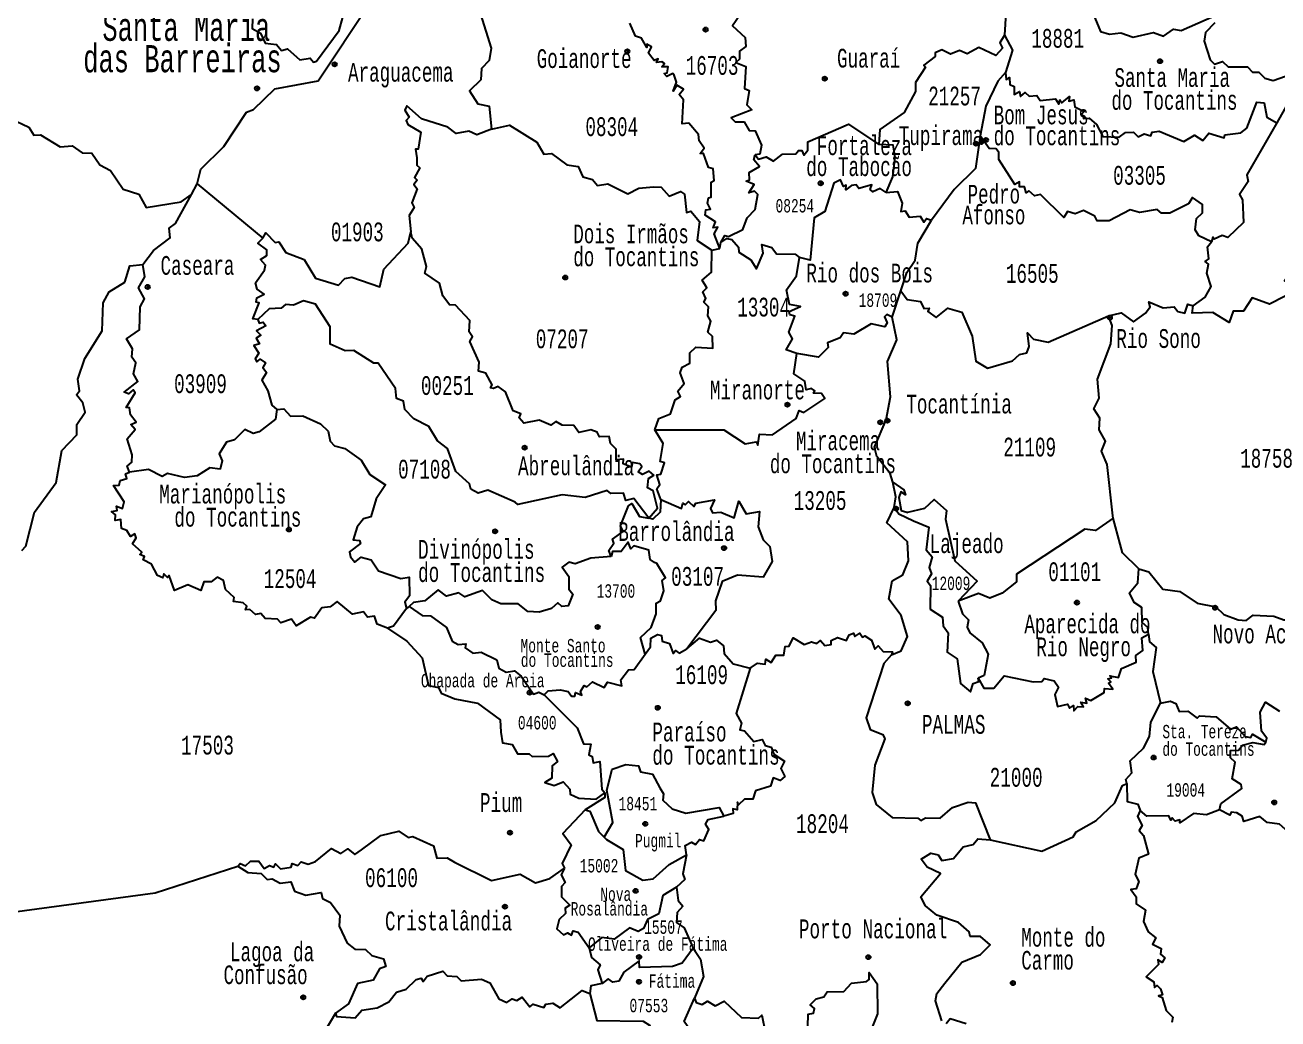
# Model space of a CAD drawing. Header units: millimetres. Extents: x 9851 to 10267, y 23387 to 23778.
# Drawn here: x 10088.58 to 10115.32, y 23616.4 to 23637.59 of the extents above; entities that cross this region are included whole.
import ezdxf
from ezdxf.enums import TextEntityAlignment as Align

# ---------------------------------------------------------------- set-up
doc = ezdxf.new("R2010")
doc.units = ezdxf.units.MM
doc.layers.add('3', color=7, linetype='Continuous')
doc.styles.add('MONOTXT', font='MONOTXT', dxfattribs={"height": 0.2})

# ---------------------------------------------------------------- blocks, each defined once
blk = doc.blocks.new('SEDE')
at = {"layer": '3', "color": 7, "linetype": 'Continuous'}
blk.add_circle((0, 0), 0.00451, dxfattribs=at)

msp = doc.modelspace()

# ---------------------------------------------------------------- linework, layer by layer
at = {"color": 7, "linetype": 'Continuous'}
for p, q in [((10116.031, 23636.821), (10115.296, 23635.506)), ((10092.13, 23633.983), (10092.25, 23634.208)), ((10092.25, 23634.208), (10093.655, 23633.05)), ((10103.408, 23632.83), (10103.428, 23632.959)), ((10103.237, 23632.796), (10103.408, 23632.83)), ((10107.085, 23631.367), (10107.273, 23631.926)), ((10096.775, 23625.193), (10096.72, 23625.148))]:
    msp.add_line(p, q, dxfattribs=at)
for points in [[(10097.875, 23638.37), (10098.302, 23637.824), (10098.525, 23637.104), (10098.484, 23636.836), (10098.322, 23636.672), (10098.309, 23636.427), (10098.067, 23636.19), (10098.243, 23635.916), (10098.484, 23635.864), (10098.535, 23635.372)], [(10104.382, 23638.447), (10104.278, 23638.221), (10104.13, 23638.148), (10103.988, 23637.875), (10103.833, 23637.809), (10103.679, 23637.577), (10103.951, 23637.33), (10103.963, 23637.14), (10103.825, 23637.04), (10103.825, 23636.866), (10103.752, 23636.799), (10103.965, 23636.713), (10103.932, 23636.243), (10104.033, 23636.201), (10103.985, 23635.896), (10104.094, 23635.788), (10103.653, 23635.615), (10103.734, 23635.529), (10103.927, 23635.528), (10104.032, 23635.345), (10104.163, 23635.337), (10104.299, 23635.03), (10104.264, 23634.838), (10104.161, 23634.824)], [(10109.459, 23638.433), (10109.524, 23638.084), (10109.486, 23637.383)], [(10092.25, 23634.208), (10092.331, 23634.523), (10092.82, 23635.002), (10093.306, 23635.735), (10093.456, 23635.796), (10093.913, 23636.232), (10094.832, 23636.402), (10095.939, 23638.059)], [(10093.437, 23637.729), (10093.427, 23637.525), (10093.606, 23637.425), (10093.702, 23637.206), (10093.945, 23637.177), (10094.053, 23637.054), (10094.179, 23637.087), (10094.441, 23636.85), (10094.665, 23636.892), (10094.733, 23636.804), (10094.798, 23636.825), (10095.283, 23637.478), (10095.36, 23637.762)], [(10111.341, 23637.923), (10111.533, 23637.459), (10111.722, 23637.403), (10111.968, 23637.431), (10112.229, 23637.338), (10112.662, 23637.437), (10112.877, 23637.357), (10113.094, 23637.506), (10113.252, 23637.478), (10113.967, 23637.792)], [(10103.408, 23632.83), (10103.29, 23633.14), (10103.366, 23633.285), (10103.267, 23633.271), (10103.314, 23633.395), (10103.094, 23633.538), (10103.108, 23633.652), (10103.207, 23633.668), (10103.146, 23633.799), (10103.165, 23633.913), (10103.227, 23633.921), (10103.223, 23634.245), (10103.288, 23634.28), (10103.269, 23634.529), (10103.164, 23634.56), (10103.062, 23634.852), (10102.991, 23634.854), (10103.071, 23634.967), (10102.97, 23635.126), (10102.956, 23635.26), (10102.748, 23635.501), (10102.603, 23635.485), (10102.63, 23636.001), (10102.541, 23636.115), (10102.631, 23636.231), (10102.49, 23636.31), (10102.41, 23636.184), (10102.487, 23636.374), (10102.436, 23636.524), (10102.403, 23636.564), (10102.275, 23636.496), (10102.221, 23636.561), (10102.287, 23636.577), (10102.303, 23636.704), (10102.171, 23636.705), (10102.229, 23636.776), (10102.173, 23636.812), (10102.059, 23636.794), (10102.089, 23636.878), (10102.004, 23636.839), (10101.886, 23636.992), (10101.953, 23637.129), (10101.851, 23637.187), (10101.848, 23637.116), (10101.737, 23637.314), (10101.606, 23637.356), (10101.488, 23637.637)], [(10113.974, 23637.642), (10113.777, 23637.436), (10113.745, 23637.249), (10113.871, 23636.854), (10113.966, 23636.764), (10114.139, 23636.817), (10114.255, 23636.707), (10114.669, 23636.703), (10114.779, 23636.588), (10114.913, 23636.591), (10115.038, 23636.463), (10115.221, 23636.415), (10115.483, 23636.504)], [(10109.486, 23637.383), (10109.384, 23637.218), (10109.445, 23637.102), (10109.3, 23636.943), (10108.936, 23637.115), (10108.686, 23636.981), (10108.526, 23637.05), (10108.333, 23636.971), (10108.148, 23637.066), (10108.001, 23637.006), (10108.008, 23636.928), (10107.761, 23636.741), (10107.799, 23636.696), (10107.582, 23636.37), (10107.587, 23636.181), (10107.344, 23635.733), (10106.821, 23635.365), (10106.8, 23635.045)], [(10109.486, 23637.383), (10109.655, 23637.06), (10109.507, 23636.58)], [(10109.507, 23636.58), (10109.345, 23636.397), (10109.083, 23635.868), (10108.967, 23635.23)], [(10109.507, 23636.58), (10109.517, 23636.431), (10109.589, 23636.476), (10109.595, 23636.33), (10109.69, 23636.282), (10109.692, 23636.113), (10109.801, 23636.176), (10109.827, 23636.072), (10109.922, 23636.156), (10110.012, 23636.081), (10110.177, 23636.095), (10110.245, 23635.989), (10110.571, 23636.019), (10110.647, 23635.905), (10110.663, 23636.001), (10110.705, 23635.936), (10110.875, 23636.07), (10110.86, 23635.972), (10110.961, 23635.998), (10110.982, 23635.853), (10111.182, 23635.749), (10111.118, 23635.687), (10111.195, 23635.654), (10111.173, 23635.604), (10111.293, 23635.61), (10111.448, 23635.474), (10111.586, 23635.221), (10111.935, 23635.202), (10112.064, 23635.306), (10112.238, 23635.307), (10112.339, 23635.21), (10112.468, 23635.275), (10112.61, 23635.234), (10112.633, 23635.307), (10112.782, 23635.335), (10113.312, 23635.11), (10113.538, 23635.243), (10113.717, 23635.132), (10113.846, 23635.288), (10114.175, 23635.193), (10114.187, 23635.251), (10114.526, 23635.296), (10114.655, 23635.397), (10114.872, 23635.952), (10115.028, 23635.934), (10115.082, 23635.629), (10115.296, 23635.506)], [(10098.535, 23635.372), (10098.223, 23635.257), (10098.049, 23635.333), (10097.78, 23635.284), (10097.604, 23635.419), (10097.038, 23635.598), (10096.727, 23635.869), (10096.683, 23635.783), (10096.776, 23635.628), (10096.712, 23635.559), (10096.752, 23635.471), (10097.027, 23635.311), (10096.969, 23634.95), (10096.914, 23634.945), (10096.938, 23634.763), (10096.94, 23634.604), (10097.005, 23634.551), (10096.893, 23634.346), (10096.952, 23634.288), (10096.88, 23634.195), (10096.95, 23634.103), (10096.835, 23633.803), (10096.888, 23633.702), (10096.776, 23633.535), (10096.812, 23633.187)], [(10088.272, 23635.603), (10088.658, 23635.419), (10088.769, 23635.246), (10088.909, 23635.253), (10089.327, 23635.001), (10089.588, 23635.022), (10089.799, 23634.873), (10090.004, 23634.86), (10090.175, 23634.613), (10090.405, 23634.495), (10090.676, 23634.095), (10091.005, 23633.987), (10091.167, 23633.705), (10091.909, 23633.822), (10092.13, 23633.983)], [(10098.535, 23635.372), (10098.919, 23635.46), (10099.502, 23635.1), (10099.652, 23634.839), (10099.814, 23634.854), (10100.14, 23634.615), (10100.387, 23634.58), (10100.484, 23634.355), (10100.692, 23634.301), (10100.794, 23634.171), (10101.021, 23634.208), (10101.448, 23633.995), (10101.677, 23634.118), (10101.993, 23634.143), (10102.154, 23634.136), (10102.329, 23633.944), (10102.572, 23634.046), (10102.655, 23633.986), (10102.698, 23633.6), (10102.793, 23633.627), (10102.976, 23633.403), (10102.925, 23633), (10103.237, 23632.796)], [(10104.161, 23634.824), (10104.237, 23634.737), (10104.397, 23634.782), (10104.555, 23634.693), (10104.744, 23634.838), (10105.028, 23634.847), (10105.088, 23634.918), (10105.16, 23634.921), (10105.2, 23634.819), (10105.285, 23634.928), (10105.289, 23635.106), (10106.156, 23635.478), (10106.8, 23635.045)], [(10115.296, 23635.506), (10114.66, 23634.403), (10114.683, 23634.261), (10114.502, 23633.978), (10114.564, 23633.864), (10114.582, 23633.385), (10114.253, 23633.061), (10114.13, 23633.104), (10113.962, 23633.025), (10113.928, 23633.072), (10113.903, 23632.969)], [(10108.967, 23635.23), (10108.867, 23634.534), (10108.413, 23634.086), (10107.927, 23633.435)], [(10113.903, 23632.969), (10113.631, 23633.099), (10113.554, 23633.226), (10113.583, 23633.467), (10113.709, 23633.589), (10113.708, 23633.77), (10113.5, 23633.918), (10113.41, 23633.779), (10113.011, 23633.584), (10112.833, 23633.581), (10112.745, 23633.662), (10112.363, 23633.6), (10112.163, 23633.655), (10111.717, 23633.42), (10111.459, 23633.422), (10111.412, 23633.518), (10111.17, 23633.641), (10110.991, 23633.572), (10110.832, 23633.618), (10110.75, 23633.491), (10110.254, 23633.981), (10110.122, 23633.949), (10110.007, 23634.062), (10109.949, 23634.013), (10109.91, 23634.146), (10109.808, 23634.146), (10109.801, 23634.248), (10109.705, 23634.192), (10109.36, 23634.725), (10109.366, 23634.879), (10109.304, 23634.953), (10109.157, 23634.964), (10108.967, 23635.23)], [(10103.428, 23632.959), (10103.516, 23633.107), (10103.594, 23633.083), (10103.899, 23633.237), (10103.99, 23633.483), (10104.166, 23633.659), (10104.217, 23633.984), (10104.149, 23634.05), (10104.029, 23634.015), (10104.138, 23634.191), (10103.971, 23634.265), (10104.042, 23634.293), (10104.034, 23634.45), (10104.252, 23634.579), (10104.132, 23634.722), (10104.161, 23634.824)], [(10106.96, 23634.025), (10107.104, 23634.359), (10107.154, 23634.775), (10107.105, 23635.034), (10106.8, 23635.045)], [(10106.96, 23634.025), (10106.831, 23634.112), (10106.677, 23634.04), (10106.615, 23634.091), (10106.65, 23634.19), (10106.376, 23634.11), (10106.316, 23634.184), (10106.216, 23634.175), (10106.096, 23634.078), (10106.103, 23634.178), (10106.051, 23634.153), (10105.985, 23634.297), (10105.839, 23634.225), (10105.649, 23633.618), (10105.423, 23633.48), (10105.334, 23632.583), (10105.106, 23632.639)], [(10106.96, 23634.025), (10107.197, 23634.045), (10107.3, 23633.795), (10107.275, 23633.616), (10107.363, 23633.632), (10107.452, 23633.496), (10107.685, 23633.516), (10107.766, 23633.392), (10107.818, 23633.466), (10107.927, 23633.435)], [(10091.095, 23632.488), (10091.322, 23632.788), (10091.68, 23633.058), (10091.656, 23633.261), (10091.787, 23633.359), (10092.13, 23633.983)], [(10107.273, 23631.926), (10107.403, 23632.319), (10107.578, 23632.581), (10107.632, 23632.943), (10107.927, 23633.435)], [(10093.546, 23631.315), (10093.438, 23631.328), (10093.578, 23631.67), (10093.51, 23631.682), (10093.526, 23631.777), (10093.686, 23631.853), (10093.532, 23631.96), (10093.5, 23632.1), (10093.693, 23632.368), (10093.708, 23632.475), (10093.603, 23632.592), (10093.737, 23632.681), (10093.74, 23632.8), (10093.55, 23632.941), (10093.655, 23633.05)], [(10093.655, 23633.05), (10093.716, 23633.161), (10093.919, 23632.96), (10093.999, 23632.973), (10094.143, 23632.746), (10094.537, 23632.594), (10094.776, 23632.197), (10095.269, 23632.049), (10095.402, 23632.19), (10095.554, 23632.215), (10096.155, 23632.013), (10096.238, 23632.389), (10096.754, 23632.941), (10096.812, 23633.187)], [(10101.892, 23627.077), (10102.075, 23627.289), (10101.984, 23627.66), (10101.863, 23627.727), (10101.887, 23627.924), (10102, 23627.995), (10101.899, 23628.076), (10101.758, 23628.011), (10101.664, 23628.062), (10101.742, 23628.181), (10101.703, 23628.236), (10101.546, 23628.262), (10101.521, 23628.168), (10101.346, 23628.233), (10101.354, 23628.333), (10101.197, 23628.324), (10101.194, 23628.548), (10101.078, 23628.668), (10101.043, 23628.82), (10100.843, 23628.81), (10100.792, 23628.909), (10100.652, 23628.959), (10100.397, 23628.906), (10100.294, 23629.055), (10100.044, 23629.06), (10099.91, 23629.141), (10099.803, 23629.059), (10099.553, 23629.164), (10099.222, 23629.1), (10099.123, 23629.22), (10099.162, 23629.304), (10098.995, 23629.363), (10098.832, 23629.773), (10098.68, 23629.882), (10098.578, 23629.84), (10098.516, 23629.856), (10098.548, 23629.923), (10098.417, 23630.168), (10098.257, 23630.212), (10098.273, 23630.408), (10098.071, 23630.843), (10098.127, 23630.944), (10098.059, 23631.053), (10098.072, 23631.29), (10097.768, 23631.621), (10097.64, 23631.631), (10097.499, 23631.818), (10097.425, 23632.088), (10097.113, 23632.305), (10097.149, 23632.445), (10097.048, 23632.813), (10096.842, 23633.051), (10096.812, 23633.187)], [(10103.428, 23632.959), (10103.56, 23633.043), (10103.667, 23633.018), (10103.81, 23632.858), (10103.817, 23632.75), (10104.07, 23632.584), (10104.191, 23632.392), (10104.335, 23632.728), (10104.302, 23632.914), (10104.515, 23632.852), (10104.618, 23632.712), (10105.017, 23632.705), (10105.106, 23632.639)], [(10113.512, 23631.607), (10113.765, 23631.79), (10113.892, 23632.015), (10113.802, 23632.301), (10113.839, 23632.495), (10113.767, 23632.553), (10113.849, 23632.608), (10113.818, 23632.863), (10113.903, 23632.969)], [(10102.019, 23628.963), (10102.108, 23629.2), (10102.353, 23629.3), (10102.457, 23629.603), (10102.57, 23629.669), (10102.511, 23629.787), (10102.647, 23629.949), (10102.56, 23630.178), (10102.607, 23630.297), (10102.769, 23630.386), (10102.768, 23630.604), (10102.895, 23630.723), (10103.262, 23630.702), (10103.252, 23630.955), (10103.153, 23631.042), (10103.214, 23631.277), (10103.151, 23631.391), (10103.168, 23631.585), (10103.064, 23631.686), (10103.108, 23631.761), (10103.049, 23631.905), (10103.13, 23631.991), (10103.033, 23632.151), (10103.229, 23632.322), (10103.237, 23632.796)], [(10088.508, 23626.385), (10088.595, 23626.478), (10088.778, 23627.208), (10089.247, 23627.841), (10089.367, 23628.522), (10089.683, 23628.854), (10089.683, 23629.072), (10089.861, 23629.34), (10089.815, 23629.536), (10089.677, 23629.71), (10089.742, 23629.794), (10089.703, 23630.043), (10089.855, 23630.481), (10090.228, 23631.07), (10090.25, 23631.668), (10090.378, 23631.902), (10090.707, 23632.109), (10090.816, 23632.456), (10091.095, 23632.488)], [(10090.808, 23628.056), (10090.762, 23628.184), (10090.858, 23628.274), (10090.865, 23628.427), (10090.762, 23628.766), (10090.929, 23628.97), (10090.838, 23629.073), (10090.953, 23629.123), (10090.828, 23629.28), (10090.807, 23629.432), (10090.74, 23629.441), (10090.933, 23629.749), (10090.888, 23629.813), (10090.79, 23629.726), (10090.694, 23629.762), (10090.984, 23629.991), (10090.896, 23630.153), (10090.941, 23630.391), (10090.862, 23630.512), (10090.873, 23630.692), (10090.743, 23630.9), (10091.024, 23631.094), (10091.036, 23631.585), (10091.132, 23631.755), (10091.003, 23631.991), (10091.134, 23632.226), (10091.095, 23632.488)], [(10105.053, 23630.591), (10104.827, 23630.669), (10104.957, 23630.905), (10104.882, 23631.044), (10105.006, 23631.385), (10104.904, 23631.411), (10104.889, 23631.487), (10105.132, 23631.595), (10104.895, 23631.638), (10104.833, 23631.948), (10105.042, 23632.245), (10105.106, 23632.639)], [(10117.292, 23631.917), (10117.134, 23631.937), (10117.18, 23632.086), (10117.006, 23632.155), (10116.922, 23632.299), (10116.423, 23632.471), (10116.217, 23632.305), (10116.092, 23632.358), (10115.786, 23632.164), (10115.549, 23632.245), (10115.462, 23632.141), (10115.578, 23632.047), (10115.587, 23631.93), (10115.463, 23631.803), (10115.137, 23631.641), (10114.771, 23631.777), (10114.583, 23631.491), (10114.364, 23631.494), (10114.277, 23631.248), (10113.929, 23631.461), (10113.492, 23631.447), (10113.512, 23631.607)], [(10107.273, 23631.926), (10107.405, 23631.744), (10107.695, 23631.701), (10107.76, 23631.552), (10107.876, 23631.555), (10107.845, 23631.485), (10108.025, 23631.356), (10108.274, 23631.555), (10108.573, 23631.468), (10108.792, 23630.962), (10108.875, 23630.426), (10109.122, 23630.275), (10109.655, 23630.431), (10109.805, 23630.568), (10109.963, 23630.606), (10110.012, 23630.738), (10109.972, 23631.03), (10110.1, 23630.898), (10110.413, 23630.833), (10111.705, 23631.395)], [(10101.892, 23627.077), (10101.576, 23627.5), (10101.399, 23627.457), (10101.352, 23627.613), (10101.079, 23627.606), (10101.003, 23627.669), (10100.535, 23627.516), (10100.04, 23627.574), (10099.096, 23627.365), (10099.043, 23627.42), (10098.456, 23627.674), (10098.251, 23627.611), (10098.097, 23627.698), (10098.064, 23627.807), (10097.771, 23628.074), (10097.599, 23628.562), (10097.38, 23628.73), (10097.195, 23629.031), (10096.879, 23629.199), (10096.683, 23629.395), (10096.657, 23629.572), (10096.507, 23629.63), (10096.489, 23629.844), (10096.117, 23630.383), (10096.024, 23630.38), (10095.595, 23630.655), (10095.414, 23630.649), (10095.094, 23630.785), (10095.09, 23631.155), (10094.778, 23631.642), (10094.526, 23631.716), (10094.31, 23631.619), (10094.14, 23631.638), (10094.043, 23631.558), (10093.787, 23631.544), (10093.546, 23631.315)], [(10111.705, 23631.395), (10111.977, 23631.458), (10112.235, 23631.266), (10112.497, 23631.451), (10112.59, 23631.586), (10112.567, 23631.688), (10112.872, 23631.56), (10113.105, 23631.584), (10113.184, 23631.485), (10113.333, 23631.448), (10113.398, 23631.643), (10113.512, 23631.607)], [(10107.085, 23631.367), (10106.972, 23631.419), (10106.926, 23631.373), (10106.982, 23631.246), (10106.927, 23631.156), (10106.638, 23631.223), (10106.267, 23631.002), (10106.051, 23631.027), (10105.975, 23630.923), (10105.709, 23630.819), (10105.722, 23630.719), (10105.517, 23630.512), (10105.053, 23630.591)], [(10107.101, 23627.842), (10107.041, 23628.031), (10106.756, 23628.392), (10106.71, 23628.593), (10106.957, 23629.176), (10107.048, 23629.666), (10106.986, 23630.42), (10107.183, 23630.878), (10107.085, 23631.367)], [(10111.803, 23627.078), (10111.795, 23627.13), (10111.674, 23628.225), (10111.557, 23628.508), (10111.642, 23628.717), (10111.502, 23628.964), (10111.519, 23629.209), (10111.391, 23629.408), (10111.507, 23629.634), (10111.471, 23630.04), (10111.757, 23630.797), (10111.78, 23631.189), (10111.705, 23631.395)], [(10093.546, 23631.315), (10093.575, 23631.233), (10093.66, 23631.257), (10093.716, 23631.177), (10093.52, 23631.072), (10093.611, 23630.979), (10093.511, 23630.916), (10093.586, 23630.793), (10093.465, 23630.757), (10093.57, 23630.598), (10093.49, 23630.477), (10093.525, 23630.413), (10093.597, 23630.47), (10093.714, 23630.389), (10093.655, 23630.292), (10093.731, 23630.186), (10093.631, 23630.019), (10093.764, 23629.795), (10093.847, 23629.489), (10093.952, 23629.397)], [(10102.019, 23628.963), (10103.494, 23628.964), (10103.947, 23628.664), (10104.182, 23628.703), (10104.222, 23628.634), (10104.258, 23628.87), (10104.536, 23628.858), (10105.037, 23629.203), (10105.101, 23629.375), (10105.204, 23629.334), (10105.65, 23629.63), (10105.578, 23629.739), (10105.408, 23629.745), (10105.436, 23629.794), (10105.362, 23629.843), (10105.251, 23629.812), (10105.223, 23629.999), (10104.99, 23630.159), (10105.053, 23630.591)], [(10093.952, 23629.397), (10093.923, 23629.189), (10093.579, 23628.919), (10093.447, 23628.882), (10093.267, 23628.971), (10093.053, 23628.75), (10092.882, 23628.695), (10092.726, 23628.448), (10092.786, 23628.301), (10092.747, 23628.125), (10092.522, 23628.153), (10092.254, 23627.981), (10091.985, 23627.946), (10091.623, 23628.029), (10091.503, 23627.968), (10091.215, 23628.115), (10090.808, 23628.056)], [(10093.952, 23629.397), (10094.1, 23629.409), (10094.246, 23629.253), (10094.508, 23629.258), (10094.885, 23629.086), (10095.047, 23628.93), (10095.09, 23628.721), (10095.184, 23628.619), (10095.408, 23628.563), (10095.752, 23628.312), (10095.939, 23628.007), (10096.272, 23627.787), (10096.073, 23627.487), (10095.962, 23627.107), (10095.805, 23627.066), (10095.669, 23626.893), (10095.582, 23626.615), (10095.72, 23626.601), (10095.736, 23626.536), (10095.506, 23626.362), (10095.525, 23626.252), (10095.616, 23626.141), (10095.755, 23626.247), (10095.97, 23626.191), (10096.123, 23625.951), (10096.602, 23625.787), (10096.775, 23625.82), (10096.786, 23625.423), (10096.684, 23625.285), (10096.72, 23625.148)], [(10102.15, 23627.477), (10102.066, 23627.705), (10102.13, 23627.796), (10102.062, 23627.999), (10102.152, 23628.014), (10102.226, 23628.255), (10102.136, 23628.288), (10102.196, 23628.673), (10102.019, 23628.963)], [(10096.312, 23624.728), (10096.096, 23624.816), (10096.035, 23624.989), (10095.885, 23624.966), (10095.802, 23625.079), (10095.568, 23625.026), (10095.243, 23625.302), (10095.093, 23625.186), (10094.915, 23625.163), (10094.756, 23624.947), (10094.673, 23624.965), (10094.365, 23624.782), (10094.263, 23624.92), (10094.039, 23624.846), (10093.964, 23624.92), (10093.707, 23624.936), (10093.61, 23625.045), (10093.496, 23625.02), (10093.38, 23625.127), (10093.282, 23625.121), (10093.314, 23625.201), (10093.234, 23625.271), (10093.025, 23625.297), (10093.041, 23625.386), (10092.855, 23625.557), (10092.816, 23625.745), (10092.679, 23625.816), (10092.553, 23625.721), (10092.394, 23625.721), (10092.334, 23625.532), (10092.054, 23625.652), (10091.767, 23625.535), (10091.656, 23625.857), (10091.619, 23625.812), (10091.544, 23625.889), (10091.519, 23625.801), (10091.408, 23625.853), (10091.275, 23626.095), (10091.102, 23626.185), (10091.129, 23626.257), (10091.029, 23626.3), (10091.073, 23626.353), (10090.874, 23626.533), (10090.953, 23626.661), (10090.92, 23626.742), (10090.833, 23626.686), (10090.752, 23626.814), (10090.637, 23626.856), (10090.626, 23627.048), (10090.5, 23627.027), (10090.509, 23627.149), (10090.426, 23627.216), (10090.542, 23627.239), (10090.531, 23627.334), (10090.662, 23627.286), (10090.692, 23627.428), (10090.464, 23627.772), (10090.59, 23627.784), (10090.612, 23627.884), (10090.751, 23627.925), (10090.726, 23628.022), (10090.808, 23628.056)], [(10107.127, 23627.307), (10107.162, 23627.53), (10107.101, 23627.842)], [(10107.101, 23627.842), (10107.339, 23627.683), (10107.37, 23627.577), (10107.273, 23627.642), (10107.23, 23627.519), (10107.282, 23627.242), (10107.398, 23627.206), (10107.414, 23627.201), (10107.422, 23627.203), (10107.785, 23627.289), (10107.98, 23627.473), (10108.244, 23627.243), (10108.227, 23627.058), (10108.423, 23626.168), (10108.899, 23625.734), (10108.494, 23625.304)], [(10101.088, 23626.261), (10101.04, 23626.387), (10101.144, 23626.545), (10101.119, 23626.626), (10101.347, 23626.796), (10101.285, 23626.913), (10101.459, 23627.343), (10101.532, 23627.391), (10101.694, 23627.113), (10101.892, 23627.077)], [(10102.15, 23627.477), (10102.137, 23627.208), (10101.981, 23627.057), (10101.892, 23627.077)], [(10102.15, 23627.477), (10102.587, 23627.284), (10102.618, 23627.395), (10102.67, 23627.361), (10102.739, 23627.431), (10102.852, 23627.323), (10102.896, 23627.396), (10103.292, 23627.468), (10103.209, 23627.282), (10103.255, 23627.19), (10103.431, 23627.206), (10103.716, 23627.083), (10103.814, 23627.439), (10103.974, 23627.173), (10104.253, 23627.216), (10104.23, 23626.893), (10104.336, 23626.616), (10104.476, 23626.47), (10104.523, 23626.151), (10104.333, 23625.82), (10103.787, 23625.859), (10103.458, 23625.727), (10103.318, 23625.317), (10103.324, 23625.104), (10102.703, 23624.293)], [(10107.075, 23624.161), (10107.28, 23624.245), (10107.412, 23624.551), (10107.277, 23625.004), (10107.013, 23625.352), (10107.085, 23625.737), (10107.317, 23625.871), (10107.433, 23626.169), (10107.413, 23626.573), (10106.975, 23626.98), (10107.127, 23627.307)], [(10107.127, 23627.307), (10107.229, 23627.17), (10107.545, 23627.017), (10107.867, 23626.887), (10107.811, 23626.401), (10107.944, 23626.252), (10107.874, 23626.025), (10107.923, 23625.887), (10107.837, 23625.731), (10107.906, 23625.64), (10107.896, 23625.134), (10108.164, 23624.965), (10108.172, 23624.78), (10108.283, 23624.63), (10108.262, 23624.222), (10108.472, 23624.078), (10108.542, 23623.547), (10108.758, 23623.373), (10108.814, 23623.549), (10108.939, 23623.594), (10108.924, 23623.665)], [(10111.803, 23627.078), (10111.428, 23626.814), (10111.201, 23626.843), (10109.742, 23625.88), (10109.742, 23625.722), (10109.436, 23625.475), (10109.17, 23625.372), (10108.926, 23625.471), (10108.494, 23625.304)], [(10112.35, 23625.999), (10112, 23626.337), (10111.803, 23627.078)], [(10101.817, 23624.175), (10101.716, 23624.534), (10101.942, 23624.743), (10102.049, 23625.038), (10102.047, 23625.267), (10102.142, 23625.312), (10102.211, 23625.527), (10102.175, 23625.744), (10102.247, 23625.806), (10102.065, 23626.11), (10102.014, 23626.133), (10101.92, 23626.197), (10101.893, 23626.395), (10101.574, 23626.486), (10101.508, 23626.423), (10101.452, 23626.564), (10101.301, 23626.369), (10101.117, 23626.369), (10101.088, 23626.261)], [(10101.088, 23626.261), (10100.652, 23626.223), (10100.321, 23626.106), (10100.189, 23626.135), (10100.045, 23626.035), (10100.186, 23625.833), (10100.188, 23625.562), (10100.273, 23625.454), (10100.168, 23625.207), (10100.036, 23625.19), (10099.949, 23625.269), (10099.818, 23625.148), (10099.553, 23625.075), (10099.31, 23625.087), (10099.107, 23625.248), (10098.731, 23625.25), (10098.544, 23625.332), (10098.34, 23625.537), (10097.963, 23625.398), (10097.838, 23625.481), (10097.574, 23625.411), (10097.396, 23625.546), (10097.111, 23625.315), (10096.867, 23625.278), (10096.775, 23625.193)], [(10112.559, 23624.601), (10112.54, 23624.745), (10112.424, 23624.852), (10112.416, 23625.174), (10112.25, 23625.279), (10112.149, 23625.482), (10112.33, 23625.701), (10112.35, 23625.999)], [(10112.35, 23625.999), (10112.568, 23625.929), (10112.866, 23625.562), (10113.224, 23625.513), (10113.598, 23625.266), (10113.997, 23625.185), (10114.163, 23625.025), (10114.469, 23624.91), (10114.64, 23624.895), (10114.789, 23625.008), (10115.232, 23624.985), (10115.445, 23624.907), (10115.782, 23624.907), (10115.933, 23624.98), (10115.958, 23624.877), (10116.273, 23624.756), (10116.63, 23624.392), (10116.94, 23624.31), (10117.056, 23624.419), (10117.679, 23624.402), (10117.784, 23624.3), (10118.06, 23624.232), (10118.225, 23624.398), (10118.726, 23624.585)], [(10096.775, 23625.193), (10097.054, 23625.001), (10097.23, 23624.996), (10097.572, 23624.748), (10097.699, 23624.452), (10097.827, 23624.379), (10097.985, 23624.395), (10097.971, 23624.309), (10098.138, 23624.199), (10098.318, 23624.219), (10098.649, 23624.055), (10098.694, 23623.874), (10098.847, 23623.79), (10099.024, 23623.824), (10099.168, 23623.71), (10099.43, 23623.32), (10099.543, 23623.368), (10099.661, 23623.307)], [(10108.494, 23625.304), (10108.591, 23625.037), (10108.719, 23624.91), (10108.689, 23624.753), (10108.745, 23624.633), (10109.008, 23624.415), (10109.136, 23624.178), (10109.05, 23623.723), (10108.924, 23623.665)], [(10096.72, 23625.148), (10096.441, 23624.773), (10096.312, 23624.728)], [(10096.312, 23624.728), (10096.728, 23624.45), (10097.054, 23624.096), (10097.192, 23623.509), (10097.401, 23623.466), (10097.46, 23623.347), (10097.755, 23623.22), (10098.235, 23623.129), (10098.719, 23622.775), (10098.734, 23622.51), (10098.768, 23622.288), (10098.977, 23622.251), (10099.088, 23622.052), (10099.337, 23622.05), (10099.4, 23621.99), (10099.755, 23621.999), (10099.853, 23622.059), (10099.945, 23621.888), (10099.827, 23621.792), (10099.824, 23621.533), (10099.675, 23621.44), (10099.874, 23621.373), (10100.062, 23621.454), (10100.206, 23621.293), (10100.213, 23621.191), (10100.399, 23621.104), (10100.772, 23621.085), (10100.955, 23621.215)], [(10101.817, 23624.175), (10101.931, 23624.335), (10101.934, 23624.52), (10102.079, 23624.595), (10102.16, 23624.572), (10102.178, 23624.45), (10102.334, 23624.405), (10102.412, 23624.188), (10102.46, 23624.254), (10102.542, 23624.198), (10102.703, 23624.293)], [(10102.703, 23624.293), (10102.977, 23624.516), (10103.208, 23624.433), (10103.34, 23624.473), (10103.487, 23624.353), (10103.503, 23624.189), (10103.69, 23623.968), (10104.054, 23623.876)], [(10104.054, 23623.876), (10104.209, 23623.984), (10104.379, 23623.966), (10104.393, 23624.066), (10104.505, 23624.001), (10104.604, 23624.155), (10104.774, 23624.153), (10104.803, 23624.342), (10104.886, 23624.345), (10104.972, 23624.524), (10105.209, 23624.379), (10105.367, 23624.442), (10105.48, 23624.403), (10105.558, 23624.471), (10105.65, 23624.358), (10105.782, 23624.383), (10105.782, 23624.47), (10105.921, 23624.529), (10106.112, 23624.467), (10106.17, 23624.591), (10106.259, 23624.623), (10106.29, 23624.555), (10106.397, 23624.622), (10106.453, 23624.536), (10106.503, 23624.568), (10106.644, 23624.477), (10106.716, 23624.281), (10106.788, 23624.354), (10106.894, 23624.236), (10107.097, 23624.225), (10107.075, 23624.161)], [(10108.924, 23623.665), (10109.041, 23623.449), (10109.257, 23623.451), (10109.474, 23623.711), (10110.094, 23623.585), (10110.279, 23623.591), (10110.333, 23623.655), (10110.546, 23623.606), (10110.638, 23623.474), (10110.56, 23623.319), (10110.612, 23623.057), (10110.826, 23623.113), (10110.874, 23623.027), (10110.956, 23623.08), (10110.966, 23622.969), (10111.048, 23623.061), (10111.172, 23623.054), (10111.116, 23623.149), (10111.239, 23623.132), (10111.215, 23623.235), (10111.327, 23623.189), (10111.613, 23623.355), (10111.619, 23623.445), (10111.793, 23623.427), (10111.706, 23623.56), (10111.757, 23623.587), (10111.693, 23623.649), (10111.765, 23623.668), (10111.73, 23623.717), (10111.921, 23623.678), (10111.985, 23623.872), (10112.295, 23624.009), (10112.286, 23624.145), (10112.437, 23624.257), (10112.415, 23624.524), (10112.559, 23624.601)], [(10112.559, 23624.601), (10112.582, 23624.437), (10112.72, 23624.316), (10112.652, 23623.806), (10112.815, 23623.132)], [(10099.661, 23623.307), (10099.747, 23623.392), (10100.004, 23623.413), (10100.17, 23623.38), (10100.245, 23623.279), (10100.313, 23623.281), (10100.328, 23623.355), (10100.46, 23623.299), (10100.434, 23623.383), (10100.516, 23623.506), (10100.572, 23623.481), (10100.692, 23623.589), (10100.939, 23623.463), (10101.01, 23623.58), (10101.317, 23623.499), (10101.292, 23623.626), (10101.462, 23623.839), (10101.58, 23623.848), (10101.817, 23624.175)], [(10107.075, 23624.161), (10106.906, 23623.979), (10106.529, 23622.817), (10106.618, 23622.567), (10106.886, 23622.461), (10106.93, 23622.368), (10106.718, 23621.809), (10106.663, 23621.224), (10106.746, 23620.969), (10107.085, 23620.693), (10107.635, 23620.679), (10107.699, 23620.627), (10107.801, 23620.688), (10108.111, 23620.681), (10108.376, 23620.907), (10108.706, 23621.02), (10108.866, 23621.006), (10109.176, 23620.213)], [(10104.054, 23623.876), (10103.757, 23622.912), (10103.871, 23622.701), (10103.834, 23622.56), (10103.933, 23622.544), (10104.137, 23622.311), (10104.312, 23622.356), (10104.375, 23622.231), (10104.507, 23622.192), (10104.562, 23622.041), (10104.787, 23621.892), (10104.713, 23621.737), (10104.799, 23621.568), (10104.698, 23621.483), (10104.546, 23621.538), (10104.487, 23621.362), (10104.167, 23621.26), (10104.111, 23621.082), (10103.937, 23621.082), (10103.807, 23620.965), (10103.784, 23621.022), (10103.777, 23620.853), (10103.684, 23620.875), (10103.695, 23620.781), (10103.497, 23620.719)], [(10099.661, 23623.307), (10100.365, 23622.604), (10100.502, 23622.263), (10100.656, 23622.258), (10100.616, 23622.027), (10100.687, 23621.991), (10100.702, 23621.858), (10100.847, 23621.89), (10100.887, 23621.298), (10100.955, 23621.215)], [(10112.092, 23621.418), (10112.076, 23621.503), (10112.205, 23621.642), (10112.17, 23621.902), (10112.453, 23622.168), (10112.579, 23622.419), (10112.606, 23622.724), (10112.815, 23623.132)], [(10112.815, 23623.132), (10113.025, 23623.172), (10113.142, 23623.122), (10113.213, 23622.951), (10113.395, 23622.958), (10113.6, 23622.811), (10113.643, 23622.862), (10114.005, 23622.838), (10114.308, 23622.579), (10114.435, 23622.627), (10114.618, 23622.421), (10114.742, 23622.397), (10114.774, 23622.468), (10115.061, 23622.299)], [(10115.061, 23622.299), (10115.082, 23622.381), (10114.97, 23622.532), (10114.944, 23622.939), (10115.056, 23623.155), (10115.352, 23622.96)], [(10114.076, 23620.857), (10114.099, 23620.987), (10114.552, 23621.308), (10114.538, 23621.398), (10114.347, 23621.519), (10114.41, 23621.875), (10114.309, 23621.965), (10114.308, 23622.119), (10114.478, 23622.131), (10114.562, 23622.233), (10114.782, 23622.295), (10115.03, 23622.252), (10115.061, 23622.299)], [(10100.94, 23620.274), (10101.125, 23620.586), (10100.999, 23621.276), (10101.111, 23621.726), (10101.405, 23621.82), (10101.671, 23621.793), (10101.715, 23621.665), (10101.97, 23621.615), (10102.125, 23621.325), (10102.208, 23621.196), (10102.193, 23621.063), (10102.392, 23620.879), (10102.681, 23620.786), (10103.394, 23620.903), (10103.497, 23620.719)], [(10100.955, 23621.215), (10100.952, 23621.119), (10100.533, 23620.859)], [(10109.176, 23620.213), (10110.283, 23619.975), (10110.952, 23620.279), (10111.016, 23620.386), (10111.444, 23620.628), (10111.839, 23621.004), (10112.004, 23621.372), (10112.092, 23621.418)], [(10112.092, 23621.418), (10112.104, 23621.03), (10112.333, 23620.98), (10112.378, 23620.842)], [(10100.533, 23620.859), (10100.057, 23620.349), (10100.236, 23620.112), (10100.042, 23619.711), (10100.093, 23619.614)], [(10100.533, 23620.859), (10100.635, 23620.829), (10100.819, 23620.391), (10100.94, 23620.274)], [(10102.698, 23619.896), (10102.666, 23620.096), (10102.804, 23620.165), (10102.891, 23620.119), (10102.971, 23620.221), (10103.067, 23620.196), (10103.176, 23620.439), (10103.103, 23620.551), (10103.161, 23620.65), (10103.497, 23620.719)], [(10112.378, 23620.842), (10112.326, 23620.711), (10112.423, 23620.519), (10112.36, 23620.413), (10112.449, 23620.31), (10112.556, 23619.908), (10112.352, 23619.827), (10112.27, 23619.474), (10112.351, 23619.327), (10112.292, 23619.171), (10112.182, 23619.154), (10112.295, 23618.997), (10112.293, 23618.851), (10112.497, 23618.714), (10112.45, 23618.477), (10112.551, 23618.251), (10112.713, 23618.128), (10112.641, 23617.991), (10112.83, 23617.898), (10112.814, 23617.776), (10112.906, 23617.702), (10112.852, 23617.6), (10112.76, 23617.657), (10112.773, 23617.557), (10112.509, 23617.293), (10112.67, 23617.184), (10112.684, 23617.068), (10112.742, 23617.106), (10112.811, 23617.037), (10112.86, 23616.909), (10112.774, 23616.886), (10112.853, 23616.85), (10112.934, 23616.575), (10113.077, 23616.432), (10113.057, 23616.316)], [(10114.076, 23620.857), (10113.798, 23620.747), (10113.52, 23620.777), (10113.224, 23620.579), (10113.227, 23620.639), (10113.124, 23620.613), (10113.061, 23620.682), (10113.037, 23620.636), (10112.989, 23620.725), (10112.521, 23620.718), (10112.378, 23620.842)], [(10117.731, 23620.386), (10116.258, 23619.389), (10116.118, 23619.495), (10116.066, 23619.717), (10115.961, 23619.743), (10115.792, 23620.189), (10115.632, 23620.224), (10115.658, 23620.306), (10115.545, 23620.27), (10115.538, 23620.383), (10115.355, 23620.551), (10115.088, 23620.582), (10114.935, 23620.71), (10114.591, 23620.609), (10114.558, 23620.723), (10114.444, 23620.791), (10114.32, 23620.807), (10114.292, 23620.741), (10114.076, 23620.857)], [(10093.122, 23619.655), (10093.169, 23619.712), (10093.281, 23619.66), (10093.394, 23619.763), (10093.57, 23619.764), (10093.686, 23619.606), (10093.799, 23619.671), (10093.891, 23619.63), (10093.923, 23619.706), (10094.03, 23619.6), (10094.258, 23619.633), (10094.28, 23619.708), (10094.398, 23619.667), (10094.47, 23619.75), (10094.621, 23619.694), (10094.782, 23619.751), (10095.121, 23620.03), (10095.319, 23619.925), (10095.467, 23620.027), (10095.615, 23619.906), (10095.761, 23619.999), (10096.172, 23620.307), (10096.558, 23620.4), (10096.758, 23620.264), (10096.857, 23620.284), (10097.3, 23620.089), (10097.369, 23619.822), (10097.588, 23619.835), (10097.742, 23619.737), (10098.533, 23619.346), (10099.145, 23619.484), (10099.477, 23619.299), (10099.782, 23619.393), (10100.093, 23619.614)], [(10100.94, 23620.274), (10100.99, 23620.225), (10101.343, 23620.013), (10101.397, 23619.56), (10101.768, 23619.353), (10101.983, 23619.385), (10102.33, 23619.692), (10102.698, 23619.896)], [(10108.145, 23616.353), (10108.013, 23616.781), (10108.043, 23616.938), (10108.21, 23617.156), (10108.575, 23617.607), (10108.971, 23617.771), (10109.176, 23617.978), (10108.97, 23618.156), (10108.75, 23618.152), (10108.731, 23618.251), (10108.503, 23618.449), (10108.037, 23618.609), (10107.801, 23618.809), (10107.701, 23618.998), (10108.12, 23619.501), (10107.837, 23619.631), (10107.704, 23619.803), (10107.915, 23619.93), (10108.071, 23619.893), (10108.144, 23619.774), (10108.395, 23619.815), (10108.599, 23620.063), (10108.814, 23620.118), (10108.917, 23620.237), (10109.176, 23620.213)], [(10102.698, 23619.896), (10102.62, 23619.492), (10102.665, 23619.367), (10102.487, 23619.209)], [(10084.722, 23618.187), (10091.357, 23619.082), (10093.122, 23619.655)], [(10093.122, 23619.655), (10093.332, 23619.518), (10093.618, 23619.497), (10093.745, 23619.367), (10093.856, 23619.384), (10094.027, 23619.288), (10094.251, 23619.32), (10094.333, 23619.118), (10094.575, 23619.035), (10094.899, 23619.093), (10094.93, 23618.967), (10095.101, 23618.881), (10095.299, 23618.61), (10095.287, 23618.374), (10095.457, 23618.013), (10095.617, 23617.884), (10095.849, 23617.875), (10095.983, 23617.747), (10096.23, 23617.675), (10096.283, 23617.512), (10096.144, 23617.462), (10096.01, 23617.22), (10095.676, 23617.154), (10095.483, 23616.72), (10095.203, 23616.519)], [(10100.093, 23619.614), (10100.025, 23619.468), (10100.106, 23619.309), (10100.026, 23619.222), (10100.029, 23618.998), (10100.207, 23618.819), (10100.108, 23618.759), (10100.117, 23618.648), (10099.982, 23618.52), (10099.933, 23618.316), (10100.069, 23618.189), (10100.157, 23618.231), (10100.244, 23618.18), (10100.277, 23618.278), (10100.385, 23618.243), (10100.619, 23617.915)], [(10102.487, 23619.209), (10102.195, 23619.025), (10102.106, 23618.638), (10101.867, 23618.514), (10101.778, 23618.325), (10101.666, 23618.257), (10101.481, 23618.342), (10101.15, 23618.096), (10100.888, 23618.131), (10100.619, 23617.915)], [(10102.487, 23619.209), (10102.518, 23618.924), (10102.622, 23618.804), (10102.497, 23618.667), (10102.481, 23618.451), (10102.648, 23618.336), (10102.84, 23617.903)], [(10100.619, 23617.915), (10100.672, 23617.707), (10100.853, 23617.549), (10100.804, 23617.443), (10100.897, 23617.153)], [(10102.84, 23617.903), (10102.606, 23617.586), (10102.396, 23617.511), (10101.693, 23617.495), (10101.687, 23617.638), (10101.36, 23617.392), (10101.252, 23617.204), (10101.124, 23617.177), (10101.025, 23617.25), (10100.897, 23617.153)], [(10102.84, 23617.903), (10102.999, 23617.672), (10103.059, 23617.299), (10102.869, 23616.842)], [(10095.203, 23616.519), (10095.23, 23616.447), (10095.624, 23616.416), (10095.768, 23616.584), (10096.097, 23616.63), (10096.344, 23616.76), (10096.508, 23616.966), (10096.711, 23617.032), (10096.926, 23617.234), (10097.031, 23617.264), (10097.078, 23617.196), (10097.16, 23617.305), (10097.497, 23617.412), (10097.589, 23617.313), (10097.797, 23617.299), (10097.888, 23617.21), (10098.322, 23617.241), (10098.502, 23617.168), (10098.693, 23616.821), (10098.861, 23616.748), (10098.975, 23616.823), (10099.077, 23616.788), (10099.193, 23616.858), (10099.353, 23616.656), (10099.422, 23616.711), (10099.654, 23616.639), (10099.696, 23616.71), (10099.845, 23616.732), (10100.002, 23616.631), (10100.472, 23617), (10100.637, 23616.938)], [(10100.897, 23617.153), (10100.658, 23617.105), (10100.637, 23616.938)], [(10105.287, 23616.234), (10105.292, 23616.494), (10105.409, 23616.517), (10105.429, 23616.619), (10105.338, 23616.695), (10105.468, 23616.824), (10105.628, 23616.869), (10105.701, 23616.972), (10106.057, 23616.984), (10106.217, 23617.16), (10106.536, 23617.196), (10106.597, 23617.239), (10106.597, 23617.387), (10106.765, 23617.142), (10106.777, 23616.507), (10106.566, 23615.986)], [(10100.637, 23616.938), (10100.786, 23616.363), (10101.77, 23616.35), (10101.908, 23616.265), (10102.069, 23615.889), (10102.04, 23615.618), (10102.236, 23615.399), (10102.221, 23615.12)], [(10102.221, 23615.12), (10102.442, 23615.204), (10102.665, 23615.509), (10102.808, 23616.108), (10102.647, 23616.342), (10102.869, 23616.842)], [(10102.869, 23616.842), (10102.905, 23616.743), (10103.029, 23616.701), (10103.143, 23616.774), (10103.309, 23616.673), (10103.498, 23616.771), (10103.868, 23616.424), (10104.231, 23616.412), (10104.305, 23616.473), (10104.382, 23616.093)], [(10095.203, 23616.519), (10094.981, 23616.133), (10094.97, 23615.89), (10094.71, 23615.688), (10094.546, 23615.679), (10094.444, 23615.508), (10094.099, 23615.644), (10093.977, 23615.576), (10093.888, 23615.611), (10093.834, 23615.527), (10093.657, 23615.707), (10093.571, 23615.564), (10093.453, 23615.718), (10093.13, 23615.743), (10093.146, 23615.612), (10092.922, 23615.416), (10092.967, 23615.296), (10092.801, 23615.029), (10092.764, 23614.826)], [(10108.664, 23616.291), (10108.324, 23616.396), (10108.241, 23616.291)]]:
    msp.add_lwpolyline(points, dxfattribs=at)
for p in [(10103.105, 23637.499), (10101.435, 23637.035), (10095.188, 23636.757), (10112.805, 23636.824), (10105.649, 23636.452), (10093.532, 23636.244), (10109.005, 23635.118), (10109.088, 23635.143), (10108.874, 23635.066), (10105.563, 23634.221), (10100.108, 23632.21), (10091.197, 23632.01), (10106.094, 23631.864), (10111.733, 23631.357), (10104.852, 23629.499), (10106.835, 23629.121), (10106.985, 23629.157), (10099.244, 23628.58), (10107.172, 23627.28), (10094.21, 23626.835), (10098.613, 23626.796), (10103.499, 23626.438), (10111.03, 23625.277), (10113.98, 23625.166), (10100.802, 23624.755), (10099.352, 23623.357), (10107.419, 23623.127), (10102.085, 23623.032), (10112.669, 23621.971), (10115.241, 23621.013), (10098.93, 23620.368), (10101.816, 23620.557), (10101.61, 23619.127), (10098.822, 23618.791), (10101.685, 23617.716), (10106.58, 23617.713), (10101.683, 23617.188), (10109.663, 23617.16), (10094.516, 23616.857)]:
    msp.add_point(p, dxfattribs=at)

# ---------------------------------------------------------------- block references
for p, xscale, yscale, zscale, rotation in [((10103.105, 23637.499), 10.00001070088923, 10.00001070088923, 10, 0.5312152349682111), ((10101.435, 23637.035), 9.999982678929081, 9.999982678929081, 10, 0.5136068496574069), ((10095.188, 23636.757), 10.00002081196027, 10.00002081196027, 10, 0.4439665690143928), ((10112.805, 23636.824), 10, 10, 10, 0.632606575441268), ((10105.649, 23636.452), 10.00001157324029, 10.00001157324029, 10, 0.5597645545463933), ((10093.532, 23636.244), 9.999999999999998, 9.999999999999998, 9.999999999999998, 0.4244903993155755), ((10108.874, 23635.066), 9.999983291072752, 9.999983291072752, 10, 0.5965871256545454), ((10109.005, 23635.118), 9.999985718071319, 9.999985718071319, 10, 0.5979210788326114), ((10109.088, 23635.143), 9.999987176872278, 9.999987176872278, 10, 0.5987214504283962), ((10105.563, 23634.221), 10.0000161334038, 10.0000161334038, 10, 0.5624324700914487), ((10100.108, 23632.21), 10.0000106789883, 10.0000106789883, 10, 0.5015987408370783), ((10091.197, 23632.01), 10, 10, 10, 0.3924727392277212), ((10106.093, 23631.864), 9.999985236249543, 9.999985236249543, 10, 0.5715060258659098), ((10111.733, 23631.357), 10, 10, 10, 0.635541245567942), ((10104.852, 23629.499), 10.00001157324029, 10.00001157324029, 10, 0.5597645545463933), ((10106.985, 23629.157), 10, 10, 10, 0.5853791677133245), ((10106.835, 23629.121), 10, 10, 10, 0.5835116333500316), ((10099.244, 23628.58), 10, 10, 10, 0.4914605453109991), ((10107.172, 23627.28), 10.00001732179986, 10.00001732179986, 10, 0.589647813009333), ((10094.21, 23626.835), 10, 10, 10, 0.4250239943335078), ((10098.613, 23626.796), 9.99998267394173, 9.99998267394173, 10, 0.4829230936033736), ((10103.499, 23626.438), 9.999986879907905, 9.999986879907905, 10, 0.5450909759682109), ((10111.03, 23625.277), 10.00001708023921, 10.00001708023921, 10, 0.6392762754495958), ((10113.98, 23625.166), 10, 10, 10, 0.6747650678953527), ((10100.802, 23624.755), 9.999977685500694, 9.999977685500694, 10, 0.5104053145341909), ((10099.352, 23623.357), 10, 10, 10, 0.4906601601346432), ((10102.085, 23623.032), 10, 10, 10, 0.5269465445870644), ((10107.419, 23623.127), 9.999983291072752, 9.999983291072752, 10, 0.5965871256545454), ((10112.669, 23621.971), 10.00002085283475, 10.00002085283475, 10, 0.6646240707404454), ((10115.241, 23621.013), 9.999999999999998, 9.999999999999998, 9.999999999999998, 0.6985121883960894), ((10098.93, 23620.368), 9.999981889408982, 9.999981889408982, 10, 0.482389502155666), ((10101.816, 23620.557), 10, 10, 10, 0.5226778483559502), ((10101.61, 23619.127), 10, 10, 10, 0.5189427343921679), ((10098.822, 23618.791), 9.999977200425908, 9.999977200425908, 10, 0.4791879517154216), ((10101.685, 23617.716), 10, 10, 10, 0.5189427343921679), ((10106.58, 23617.713), 10.00001397258479, 10.00001397258479, 10, 0.5877802814949943), ((10101.683, 23617.188), 10, 10, 10, 0.5186759403684529), ((10109.663, 23617.16), 10, 10, 10, 0.6302054792316182), ((10094.516, 23616.857), 9.999980415319923, 9.999980415319923, 10, 0.4130180887725276)]:
    msp.add_blockref('SEDE', p, dxfattribs=dict(at, xscale=xscale, yscale=yscale, zscale=zscale, rotation=rotation))

# ---------------------------------------------------------------- texts
at = {"color": 7, "linetype": 'Continuous', "style": 'MONOTXT'}
for s, height, rotation, width, p in [('Santa Maria', 0.57909, 359.9985, 0.649999, (10093.813, 23637.258)), ('das Barreiras', 0.57909, 359.9985, 0.649999, (10094.056, 23636.589)), ('Marian%%243polis ', 0.40163, 359.9995, 0.650003, (10094.38, 23627.39)), ('do Tocantins', 0.40163, 359.9995, 0.650003, (10094.477, 23626.897)), ('Lagoa da ', 0.399, 0.0025, 0.650003, (10094.975, 23617.627)), ('Confus%%227o', 0.39896, 0.0025, 0.650003, (10094.611, 23617.138))]:
    msp.add_text(s, height=height, rotation=rotation, dxfattribs=dict(at, width=width)).set_placement(p, align=Align.RIGHT)
for s, height, rotation, width, p in [('18881', 0.3999, 360, 0.649997, (10110.62, 23637.312)), ('16703', 0.4, 360, 0.650003, (10103.243, 23636.734)), ('Santa Maria ', 0.39841, 359.9982, 0.649996, (10113.177, 23636.493)), ('do Tocantins', 0.39841, 359.9982, 0.649996, (10113.112, 23636.004)), ('07108', 0.4009, 0, 0.649999, (10097.105, 23628.122)), ('13205', 0.401, 0, 0.65, (10105.548, 23627.454)), ('01101', 0.4012, 0, 0.650005, (10110.984, 23625.934)), ('21000', 0.4017, 360, 0.650002, (10109.733, 23621.55))]:
    msp.add_text(s, height=height, rotation=rotation, dxfattribs=dict(at, width=width)).set_placement(p, align=Align.MIDDLE)
for s, height, width, p in [('Goianorte', 0.3999, 0.649998, (10101.525, 23637.08)), ('Barrol%%226ndia', 0.40105, 0.65, (10103.722, 23626.992)), ('Cristal%%226ndia', 0.40209, 0.650001, (10098.976, 23618.686))]:
    msp.add_text(s, height=height, dxfattribs=dict(at, width=width)).set_placement(p, align=Align.TOP_RIGHT)
for s, height, rotation, width, p in [('Guara%%237', 0.3999, 360, 0.65, (10105.91, 23636.689)), ('Bom Jesus ', 0.4004, 359.9979, 0.650002, (10109.253, 23635.478)), ('do Tocantins', 0.40045, 359.9979, 0.650002, (10109.253, 23635.032)), ('08254', 0.2852, 0, 0.666667, (10104.598, 23633.598)), ('Dois Irm%%227os ', 0.3985, 0.0001, 0.650005, (10100.281, 23632.941)), ('do Tocantins', 0.3985, 0.0001, 0.650005, (10100.281, 23632.452)), ('Sta. Tereza ', 0.28423, 0.0013, 0.666667, (10112.855, 23622.383)), ('do Tocantins', 0.28423, 0.0013, 0.666667, (10112.855, 23622.008)), ('Monte do ', 0.399, 0.0014, 0.650002, (10109.843, 23617.938)), ('Carmo', 0.399, 0.0014, 0.650002, (10109.843, 23617.449))]:
    msp.add_text(s, height=height, rotation=rotation, dxfattribs=dict(at, width=width)).set_placement(p)
for s, height, width, p in [('Araguacema', 0.4, 0.649999, (10095.473, 23636.388)), ('Caseara', 0.4004, 0.650002, (10091.471, 23632.268)), ('18709', 0.2854, 0.66667, (10106.372, 23631.584)), ('Rio Sono', 0.4014, 0.650006, (10111.87, 23630.708)), ('Miranorte', 0.4007, 0.649998, (10103.197, 23629.611)), ('12009', 0.2859, 0.66666, (10107.93, 23625.544)), ('Novo Acordo', 0.40136, 0.650006, (10113.923, 23624.407)), ('PALMAS', 0.4016, 0.650002, (10107.722, 23622.478)), ('Pium', 0.4018, 0.650001, (10098.288, 23620.81))]:
    msp.add_text(s, height=height, dxfattribs=dict(at, width=width)).set_placement(p)
for s, height, width, p in [('21257', 0.4, 0.650002, (10107.856, 23636.281)), ('Tupirama', 0.4001, 0.649999, (10107.228, 23635.436)), ('Tocant%%237nia', 0.40072, 0.65, (10107.388, 23629.711))]:
    msp.add_text(s, height=height, dxfattribs=dict(at, width=width)).set_placement(p, align=Align.TOP_LEFT)
for s, height, width, p in [('08304', 0.4001, 0.650001, (10101.102, 23635.428)), ('03305', 0.4002, 0.649997, (10112.366, 23634.39)), ('01903', 0.4003, 0.650002, (10095.671, 23633.183)), ('Rio dos Bois', 0.40042, 0.650004, (10106.607, 23632.322)), ('16505', 0.4004, 0.649999, (10110.077, 23632.297)), ('13304', 0.4005, 0.649996, (10104.343, 23631.579)), ('07207', 0.4006, 0.650006, (10100.043, 23630.902)), ('03909', 0.4007, 0.649994, (10092.324, 23629.945)), ('00251', 0.4007, 0.649997, (10097.592, 23629.906)), ('21109', 0.4009, 0.649999, (10110.022, 23628.593)), ('Abreul%%226ndia', 0.4009, 0.650003, (10100.342, 23628.21)), ('18758', 0.4009, 0.650001, (10115.078, 23628.355)), ('Lajeado', 0.401, 0.65, (10108.677, 23626.49)), ('12504', 0.4012, 0.650001, (10094.236, 23625.788)), ('03107', 0.4012, 0.649996, (10102.934, 23625.835)), ('13700', 0.2859, 0.666663, (10101.191, 23625.524)), ('16109', 0.4014, 0.650004, (10103.02, 23623.738)), ('Chapada de Areia', 0.28604, 0.666667, (10098.348, 23623.581)), ('04600', 0.2861, 0.66666, (10099.511, 23622.714)), ('17503', 0.4016, 0.650003, (10092.473, 23622.236)), ('18451', 0.2863, 0.666667, (10101.66, 23620.988)), ('18204', 0.4018, 0.649996, (10105.599, 23620.56)), ('Pugmil', 0.2863, 0.666667, (10102.094, 23620.168)), ('06100', 0.402, 0.65, (10096.401, 23619.409)), ('15002', 0.2864, 0.666667, (10100.83, 23619.663)), ('15507', 0.2865, 0.666667, (10102.205, 23618.354)), ('Oliveira de F%%225tima', 0.28655, 0.666667, (10102.083, 23618.004)), ('F%%225tima', 0.2866, 0.666667, (10102.388, 23617.216)), ('07553', 0.2867, 0.666667, (10101.894, 23616.681))]:
    msp.add_text(s, height=height, dxfattribs=dict(at, width=width)).set_placement(p, align=Align.MIDDLE)
for s, height, rotation, width, p in [(' Fortaleza ', 0.40125, 359.9993, 0.649999, (10105.252, 23635.223)), ('do Taboc%%227o', 0.40125, 359.9993, 0.649999, (10105.252, 23634.776)), ('Divin%%243polis ', 0.40188, 359.9994, 0.649997, (10096.968, 23626.612)), ('do Tocantins', 0.40188, 359.9994, 0.649997, (10096.968, 23626.119)), ('Monte Santo', 0.28594, 359.9999, 0.66667, (10099.155, 23624.5)), ('do Tocantins', 0.28594, 359.9999, 0.66667, (10099.161, 23624.191)), ('Para%%237so ', 0.40252, 359.9993, 0.650001, (10101.968, 23622.717)), ('do Tocantins', 0.40252, 359.9993, 0.650001, (10101.968, 23622.223)), ('Nova ', 0.2864, 359.9999, 0.66666, (10100.857, 23619.197)), ('Rosal%%226ndia', 0.28644, 359.9999, 0.66666, (10100.224, 23618.888))]:
    msp.add_text(s, height=height, rotation=rotation, dxfattribs=dict(at, width=width)).set_placement(p, align=Align.TOP_LEFT)
for s, height, rotation, width, p in [('Pedro ', 0.3981, 0.0009, 0.649998, (10109.369, 23634.187)), ('Afonso', 0.3981, 0.0009, 0.649998, (10109.258, 23633.743)), ('Aparecida do ', 0.39879, 0.0012, 0.649996, (10111.367, 23625.022)), ('Rio Negro', 0.3988, 0.0012, 0.649996, (10111.174, 23624.532))]:
    msp.add_text(s, height=height, rotation=rotation, dxfattribs=dict(at, width=width)).set_placement(p, align=Align.TOP_CENTER)
at = {"color": 7, "linetype": 'Continuous', "style": 'MONOTXT', "width": 0.650001}
for s, height, p in [('Miracema ', 0.3986, (10107.053, 23628.925)), ('do Tocantins', 0.39864, (10107.168, 23628.436))]:
    msp.add_text(s, height=height, rotation=0.0007, dxfattribs=at).set_placement(p, align=Align.TOP_RIGHT)
at = {"color": 7, "linetype": 'Continuous', "style": 'MONOTXT', "width": 0.666663}
msp.add_text('19004', height=0.2862, rotation=0, dxfattribs=at).set_placement((10112.94, 23621.28), align=Align.MIDDLE_LEFT)
at = {"color": 7, "linetype": 'Continuous', "style": 'MONOTXT', "width": 0.649998}
msp.add_text('Porto Nacional', height=0.40216, dxfattribs=at).set_placement((10108.263, 23618.115), align=Align.RIGHT)

doc.saveas('drawing.dxf')
